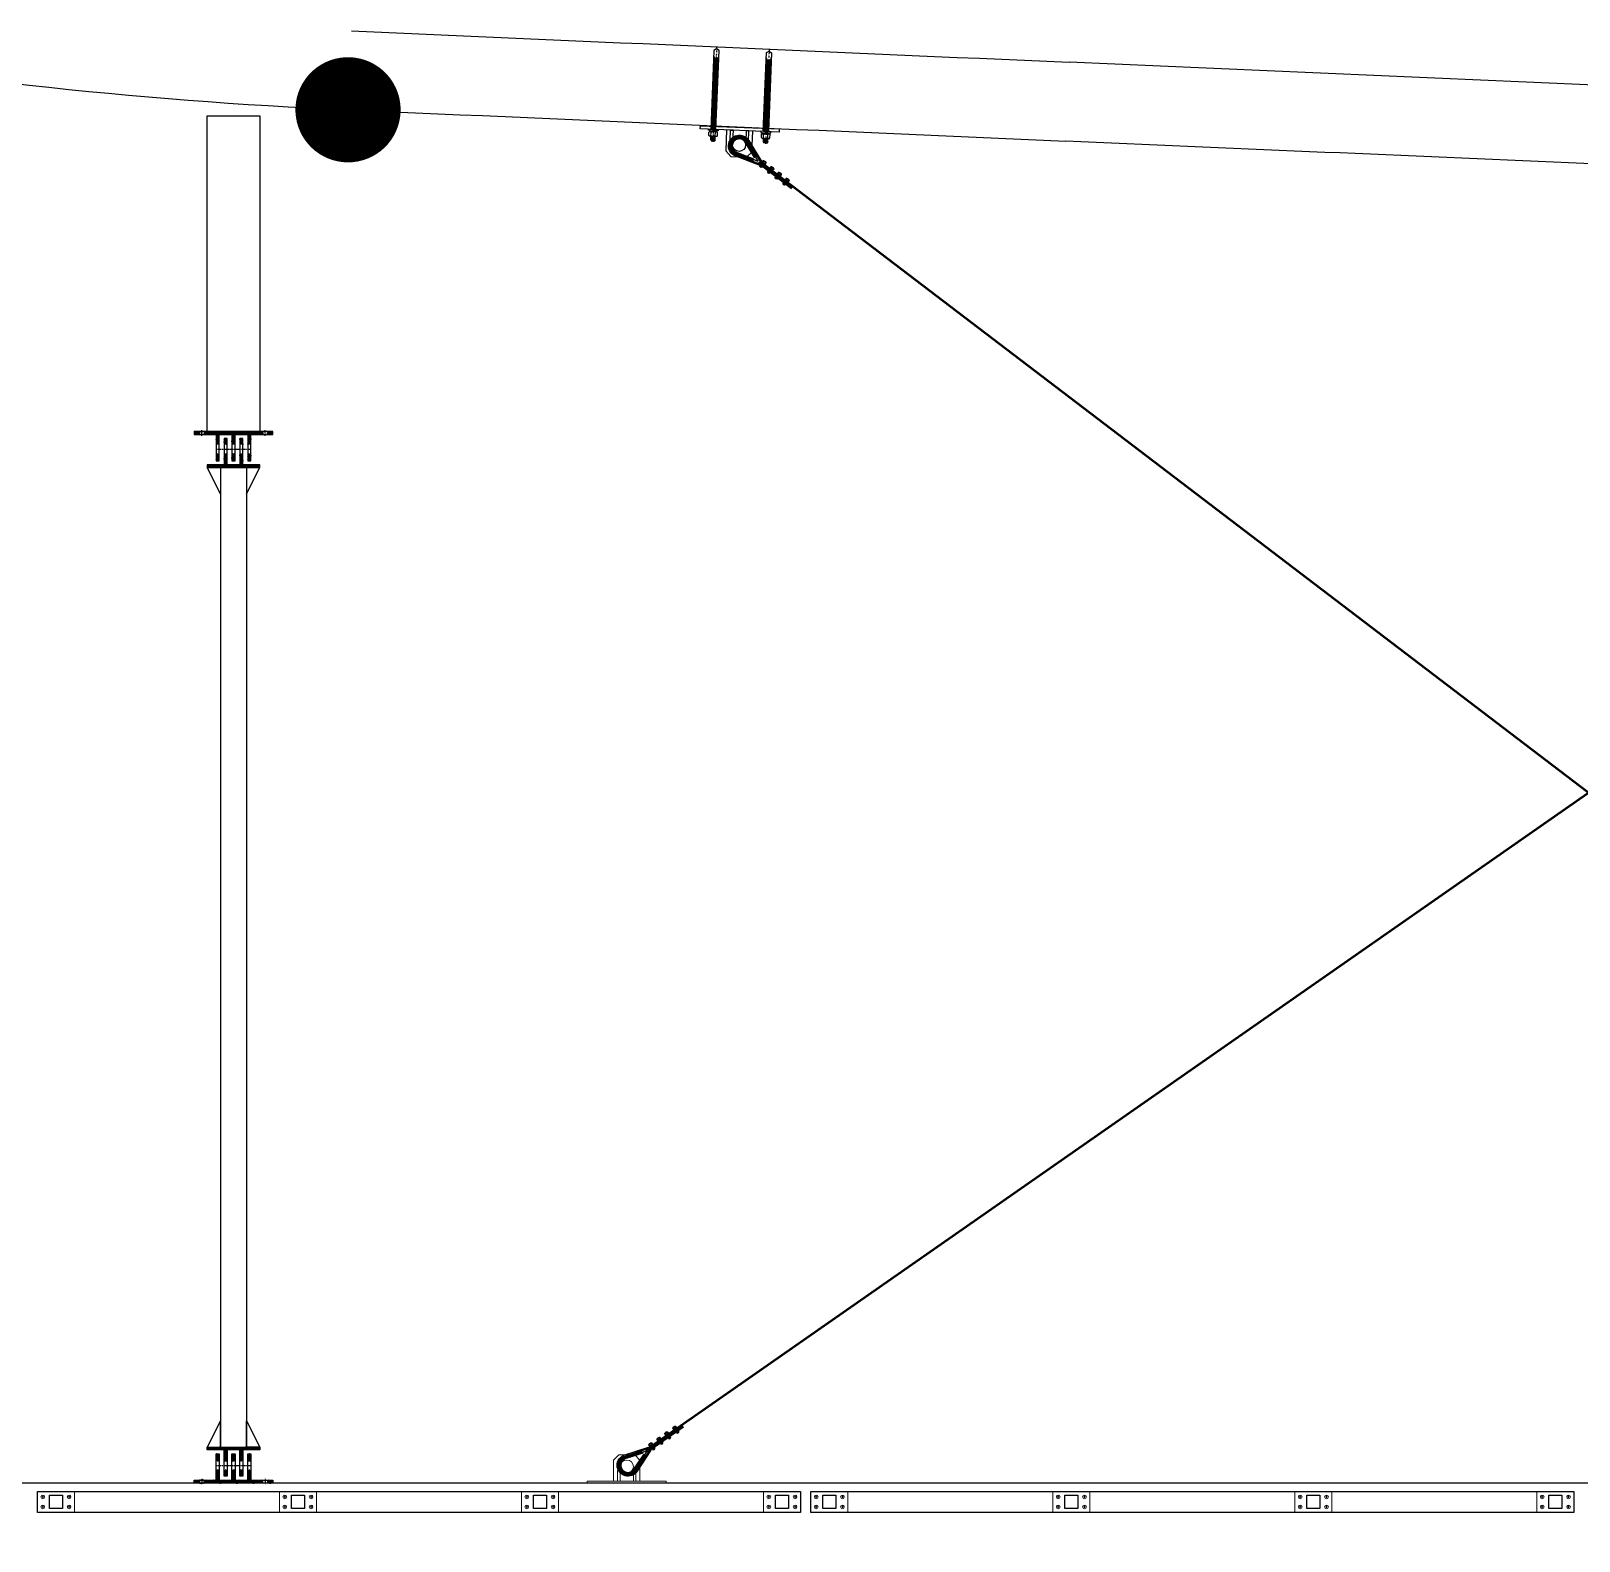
# Model space of a CAD drawing. Header units: millimetres. Extents: x 4 to 2106212, y -117026 to 198097.
# Drawn here: x 1680954 to 1686839, y 126585 to 132328 of the extents above; entities that cross this region are included whole.
import ezdxf

# ---------------------------------------------------------------- set-up
doc = ezdxf.new("R2010")
doc.units = ezdxf.units.MM
for name, pattern in [('CENTER', [0.6, 0.375, -0.075, 0.075, -0.075]), ('DASHDOT2', [12.7, 6.35, -3.175, 0, -3.175]), ('DASHED2', [0.375, 0.25, -0.125])]:
    doc.linetypes.add(name, pattern=pattern)
for name, color, linetype in [('0 @ 1', 7, 'Continuous'), ('BS-Annectent', 115, 'Continuous'), ('HR-dimension', 9, 'Continuous'), ('HR-pontoon', 161, 'Continuous'), ('STEEL', 34, 'Continuous'), ('方管', 100, 'Continuous'), ('粗实线', 7, 'Continuous')]:
    doc.layers.add(name, color=color, linetype=linetype)
doc.layers.add('加强板', color=140, linetype='Continuous', lineweight=18)
doc.layers.add('扣板', color=7, linetype='Continuous', lineweight=9)
doc.linetypes.add('10422', pattern='A,2,[150,AAA.SHX,S=1,R=0,X=0,Y=1],2,[177,AAA.SHX,S=1,R=0,X=0,Y=0.8],1e-09', length=4)
doc.linetypes.add('444', pattern='A,4.5,[145,AAA.SHX,S=1,R=0,X=0,Y=1],4.5,-0.5,[146,AAA.SHX,S=1,R=0,X=0,Y=0],-0.5', length=10)
pattern_1 = [(40.81217054, (-573818.8873, 176698.6793), (-1.452584633, 1.682112997), []), (130.81217054, (-573818.8873, 176698.6793), (-4.5872822625, 1.911641361), [5.55625, -3.33375])]
pattern_2 = [(40.81217054, (-578777.1463, 176555.198), (-1.452584633, 1.682112997), []), (130.81217054, (-578777.1463, 176555.198), (-4.5872822625, 1.911641361), [5.55625, -3.33375])]
pattern_3 = [(225, (43212.285, 45564.743), (4.49012806, -4.49012806), []), (225, (43207.795, 45564.743), (4.49012806, -4.49012806), [7.9375, -1.5875, 0, -1.5875])]
pattern_4 = [(225, (-344287.005, -129412.7357), (4.49012806, -4.49012806), []), (225, (-344291.495, -129412.7357), (4.49012806, -4.49012806), [7.9375, -1.5875, 0, -1.5875])]

# ---------------------------------------------------------------- blocks, each defined once
blk = doc.blocks.new('MT-ZP')
at = {"layer": 'HR-pontoon', "color": 252}
blk.add_lwpolyline([(656209.4, 258226), (656209.4, 255226), (668209.4, 255226), (668209.4, 258226)], close=True, dxfattribs=at)
blk = doc.blocks.new('*U73')
blk.add_blockref('MT-ZP', (-692746.9, -252919))
blk = doc.blocks.new('*U74')
at = {"color": 0, "linetype": 'ByBlock', "lineweight": -2, "transparency": 16777216}
blk.add_blockref('*U73', (0, 0), dxfattribs=at)
blk = doc.blocks.new('*U1258')
at = {"layer": '加强板'}
blk.add_lwpolyline([(70, -40), (-70, -40), (-70, 40), (70, 40)], close=True, dxfattribs=at)
for points in [[(-54.2, 19), (-45.8, 19)], [(-50, 23.2), (-50, 14.8)], [(45.8, 19), (54.2, 19)], [(50, 23.2), (50, 14.8)], [(-54.2, -19), (-45.8, -19)], [(-50, -14.8), (-50, -23.2)], [(45.8, -19), (54.2, -19)], [(50, -14.8), (50, -23.2)]]:
    blk.add_lwpolyline(points, dxfattribs=at)
for centre in [(-50, 19), (50, 19), (-50, -19), (50, -19)]:
    blk.add_circle(centre, 7, dxfattribs=at)
at = {"layer": '方管', "color": 6}
blk.add_lwpolyline([(-25, 25), (25, 25), (25, -25), (-25, -25)], close=True, dxfattribs=at)
blk = doc.blocks.new('*U1259')
at = {"color": 0, "linetype": 'ByBlock', "lineweight": -2, "transparency": 16777216}
for p in [(0, 0), (920, 0), (1840, 0), (2760, 0)]:
    blk.add_blockref('*U1258', p, dxfattribs=at)
blk = doc.blocks.new('*U1266')
at = {"layer": '加强板'}
blk.add_lwpolyline([(70, -40), (-70, -40), (-70, 40), (70, 40)], close=True, dxfattribs=at)
for points in [[(-54.2, 19), (-45.8, 19)], [(-50, 23.2), (-50, 14.8)], [(45.8, 19), (54.2, 19)], [(50, 23.2), (50, 14.8)], [(-54.2, -19), (-45.8, -19)], [(-50, -14.8), (-50, -23.2)], [(45.8, -19), (54.2, -19)], [(50, -14.8), (50, -23.2)]]:
    blk.add_lwpolyline(points, dxfattribs=at)
for centre in [(-50, 19), (50, 19), (-50, -19), (50, -19)]:
    blk.add_circle(centre, 7, dxfattribs=at)
at = {"layer": '方管', "color": 6}
blk.add_lwpolyline([(-25, 25), (25, 25), (25, -25), (-25, -25)], close=True, dxfattribs=at)
blk = doc.blocks.new('*U1267')
at = {"color": 0, "linetype": 'ByBlock', "lineweight": -2, "transparency": 16777216}
for p in [(0, 0), (920, 0), (1840, 0), (2760, 0)]:
    blk.add_blockref('*U1266', p, dxfattribs=at)
blk = doc.blocks.new('支座')
at = {"layer": '扣板', "color": 7}
blk.add_line((13511.5, 4747, 0), (13511.5, 5047, 0), dxfattribs=at)
at = {"layer": '扣板', "color": 7, "elevation": 0}
for points in [[(13511.5, 4747), (13511.5, 5047), (13519.5, 5047), (13519.5, 4747)], [(13599.5, 4947), (13619.5, 4927), (13619.5, 4867), (13599.5, 4847), (13519.5, 4847), (13519.5, 4947)], [(13559.5, 4932), (13519.5, 4932), (13519.5, 4922), (13559.5, 4922)], [(13559.5, 4862), (13519.5, 4862), (13519.5, 4872), (13559.5, 4872)]]:
    blk.add_lwpolyline(points, close=True, dxfattribs=at)
at = {"layer": '扣板', "color": 7}
blk.add_circle((13574.5, 4897, 0), 25, dxfattribs=at)
blk = doc.blocks.new('*U1983')
at = {"layer": '0 @ 1', "rotation": 90}
blk.add_blockref('支座', (4897, -13565.5, 0), dxfattribs=at)
blk = doc.blocks.new('*U1984')
at = {"layer": 'Defpoints', "color": 0, "linetype": 'ByBlock', "lineweight": -2, "transparency": 16777216}
for p in [(0, 0), (7000, 0)]:
    blk.add_blockref('*U1983', p, dxfattribs=at)
blk = doc.blocks.new('A$C97f6d51a')
at = {"color": 1, "linetype": 'DASHDOT2'}
blk.add_line((0, 313.5), (0, -47.4), dxfattribs=at)
at = {"layer": 'BS-Annectent'}
for p, q in [((-9.4, 281.7), (-9, 281.8)), ((-9, 281.4), (-9.4, 281.7)), ((-9.4, 281.7), (-9, 281.6)), ((-9.4, 278.5), (-8.4, 279)), ((-8, 277.7), (-9.4, 278.5)), ((-9.4, 278.5), (-8.2, 278.4)), ((-9.4, 275.4), (-7.4, 276.2)), ((-6.3, 273.6), (-9.4, 275.4)), ((-9.4, 275.4), (-6.9, 275.2)), ((-9.4, 272.2), (-6.3, 273.6)), ((-6.3, 270.4), (-9.4, 272.2)), ((-9.4, 272.2), (-4.5, 271.9)), ((-9.4, 269.1), (9.4, 267.9)), ((-9.4, 266), (9.4, 264.7)), ((-9.4, 262.8), (9.4, 261.6)), ((-9.4, 259.7), (9.4, 258.4)), ((-9.4, 256.6), (9.4, 255.3)), ((-9.4, 253.4), (9.4, 252.2)), ((-9.4, 250.3), (9.4, 249)), ((-9.4, 247.1), (9.4, 245.9)), ((-9.4, 244), (9.4, 242.8)), ((-9.4, 240.9), (9.4, 239.6)), ((-9.4, 237.7), (9.4, 236.5)), ((-5.9, 273.5), (-6.3, 273.6)), ((-5.9, 273.5), (-6.3, 273.6)), ((-5.9, 273.5), (-6.3, 273.6)), ((-5.9, 273.5), (-6.3, 273.6)), ((-5.9, 273.5), (-6.3, 273.6)), ((6.3, 269.5), (-6.3, 270.4)), ((3.8, 271.4), (9.4, 271)), ((6.3, 272.7), (5.2, 272.7)), ((6.3, 272.7), (5.2, 272.7)), ((6.3, 272.7), (9.4, 274.1)), ((9.4, 271), (6.3, 272.7)), ((6.3, 269.5), (9.4, 271)), ((6.4, 274.3), (9.4, 274.1)), ((9.4, 274.1), (7, 275.4)), ((7.4, 276.4), (9.4, 277.3)), ((7.9, 277.4), (9.4, 277.3)), ((9.4, 277.3), (8.1, 278)), ((8.7, 280.1), (9.4, 280.4)), ((9.4, 280.4), (8.8, 280.7)), ((8.8, 280.5), (9.4, 280.4)), ((-9.4, 234.6), (9.4, 233.3)), ((-9.4, 231.5), (9.4, 230.2)), ((-9.4, 228.3), (9.4, 227.1)), ((-9.4, 225.2), (9.4, 223.9)), ((-9.4, 222), (9.4, 220.8)), ((-9.4, 218.9), (9.4, 217.7)), ((-9.4, 215.8), (9.4, 214.5)), ((-9.4, 212.6), (9.4, 211.4)), ((-9.4, 209.5), (9.4, 208.3)), ((-9.4, 206.4), (9.4, 205.1)), ((-9.4, 203.2), (9.4, 202)), ((-9.4, 200.1), (9.4, 198.8)), ((-9.4, 196.9), (9.4, 195.7)), ((-9.4, 193.8), (9.4, 192.6)), ((-9.4, 190.7), (9.4, 189.4)), ((-9.4, 187.5), (9.4, 186.3)), ((-9.4, 184.4), (9.4, 183.2)), ((-9.4, 181.3), (9.4, 180)), ((-9.4, 178.1), (9.4, 176.9)), ((-9.4, 175), (9.4, 173.7)), ((-9.4, 171.9), (9.4, 170.6)), ((-9.4, 168.7), (9.4, 167.5)), ((-9.4, 165.6), (9.4, 164.3)), ((-9.4, 162.4), (9.4, 161.2)), ((-9.4, 159.3), (9.4, 158.1)), ((-9.4, 156.2), (9.4, 154.9)), ((-9.4, 153), (9.4, 151.8)), ((-9.4, 149.9), (9.4, 148.6)), ((-9.4, 146.8), (9.4, 145.5)), ((-9.4, 143.6), (9.4, 142.4)), ((-9.4, 140.5), (9.4, 139.2)), ((-9.4, 137.3), (9.4, 136.1)), ((-9.4, 134.2), (9.4, 133)), ((-9.4, 131.1), (9.4, 129.8)), ((-9.4, 127.9), (9.4, 126.7)), ((-9.4, 124.8), (9.4, 123.5)), ((-9.4, 121.7), (9.4, 120.4)), ((-9.4, 118.5), (9.4, 117.3)), ((6.3, 147.2), (-6.3, 148.1)), ((6.3, 147.2), (9.4, 148.6)), ((-9.4, 115.4), (9.4, 114.1)), ((-9.4, 112.2), (9.4, 111)), ((-9.4, 109.1), (9.4, 107.9)), ((-9.4, 106), (9.4, 104.7)), ((-9.4, 102.8), (9.4, 101.6)), ((-9.4, 99.7), (9.4, 98.4)), ((-9.4, 96.6), (9.4, 95.3)), ((-9.4, 93.4), (9.4, 92.2)), ((-9.4, 90.3), (9.4, 89)), ((-9.4, 87.1), (9.4, 85.9)), ((-9.4, 84), (9.4, 82.8)), ((-9.4, 80.9), (9.4, 79.6)), ((-9.4, 77.7), (9.4, 76.5)), ((-9.4, 74.6), (9.4, 73.3)), ((-9.4, 71.5), (9.4, 70.2)), ((-9.4, 68.3), (9.4, 67.1)), ((-9.4, 65.2), (9.4, 63.9)), ((-9.4, 62), (9.4, 60.8)), ((-9.4, 58.9), (9.4, 57.7)), ((6.3, 115.8), (-6.3, 116.7)), ((-9.6, 5.6), (9.2, 4.3)), ((-9.6, 2.5), (-6.5, 3.8)), ((-6.5, 0.6), (-9.6, 2.5)), ((-9.6, 2.5), (9.2, 1.2)), ((-9.4, 55.8), (9.4, 54.5)), ((-9.4, 52.6), (9.4, 51.4)), ((-9.4, 49.5), (9.4, 48.3)), ((-9.4, 46.4), (9.4, 45.1)), ((-9.4, 43.2), (9.4, 42)), ((-9.4, 40.1), (9.4, 38.8)), ((-9.4, 36.9), (9.4, 35.7)), ((-9.4, 33.8), (9.4, 32.6)), ((-9.4, 30.7), (9.4, 29.4)), ((-9.4, 27.5), (9.4, 26.3)), ((-9.4, 24.4), (9.4, 23.2)), ((-9.4, 21.3), (9.4, 20)), ((-9.4, 18.1), (9.4, 16.9)), ((-9.4, 15), (9.4, 13.7)), ((-9.4, 11.9), (9.4, 10.6)), ((-9.4, 8.7), (9.4, 7.5)), ((-8, 0), (-6.5, 0.6)), ((6.1, 2.9), (-6.5, 3.8)), ((2.5, 0), (-6.5, 0.6)), ((9.2, 1.2), (6.1, 2.9)), ((6.6, 0), (9.2, 1.2)), ((-16.3, -24), (-16.3, -11.3)), ((12.2, -8.8), (-12.2, -8.8)), ((12.2, -26.5), (-12.2, -26.5)), ((-9.4, -29.1), (-6.3, -27.7)), ((-6.3, -30.9), (-9.4, -29.1)), ((9.4, -30.3), (-9.4, -29.1)), ((-9.4, -32.2), (-6.3, -30.9)), ((-6.3, -34), (-9.4, -32.2)), ((9.4, -33.5), (-9.4, -32.2)), ((-9.4, -35.3), (-6.3, -34)), ((-6.3, -37.2), (-9.4, -35.3)), ((9.4, -36.6), (-9.4, -35.3)), ((-9.4, -38.5), (-6.3, -37.2)), ((-6.3, -40.3), (-9.4, -38.5)), ((9.4, -39.7), (-9.4, -38.5)), ((-6.3, -27.7), (-8.4, -26.5)), ((-8.2, -24), (-8.2, -11.3)), ((-7.2, -39.7), (-7.2, -42.9)), ((6.3, -28.6), (-6.3, -27.7)), ((6.3, -28.6), (-6.3, -27.7)), ((6.3, -31.8), (-6.3, -30.9)), ((6.3, -31.8), (-6.3, -30.9)), ((6.3, -34.9), (-6.3, -34)), ((6.3, -38.1), (-6.3, -37.2)), ((6.3, -38.1), (-6.3, -37.2)), ((6.3, -41.2), (-6.3, -40.3)), ((-5.4, -43.8), (5.4, -43.8)), ((-3.6, -40.5), (-3.6, -42.9)), ((-2.2, -8.8), (-0.4, -3.9)), ((9.4, -27.2), (-0.8, -26.5)), ((0.4, -8.8), (2.2, -3.9)), ((3.6, -41), (3.6, -42.9)), ((6.3, -28.6), (9.4, -27.2)), ((9.4, -30.3), (6.3, -28.6)), ((6.3, -31.8), (9.4, -30.3)), ((9.4, -33.5), (6.3, -31.8)), ((6.3, -34.9), (9.4, -33.5)), ((9.4, -36.6), (6.3, -34.9)), ((6.3, -38.1), (9.4, -36.6)), ((9.4, -39.7), (6.3, -38.1)), ((6.3, -41.2), (9.4, -39.7)), ((7.2, -40.7), (7.2, -42.9)), ((9.4, -27.2), (8.1, -26.5)), ((8.2, -24), (8.2, -11.3)), ((16.3, -24), (16.3, -11.3))]:
    blk.add_line(p, q, dxfattribs=at)
blk.add_lwpolyline([(9.9, 0), (9.9, 300.5), (0, 306.2), (-9.9, 300.5), (-9.9, 0)], dxfattribs=at)
for points in [[(-18.8, -3.9), (-18.8, 0), (18.8, 0), (18.8, -3.9)], [(-14.7, -8.8), (14.7, -8.8), (14.7, -3.9), (-14.7, -3.9)]]:
    blk.add_lwpolyline(points, close=True, dxfattribs=at)
for points in [[(16.3, -11.3, 0.612824), (8.2, -11.3, 0.305874), (-8.2, -11.3, 0.612824), (-16.3, -11.3)], [(16.3, -24, -0.612824), (8.2, -24, -0.305874), (-8.2, -24, -0.612824), (-16.3, -24)], [(-7.2, -42.9, 0.516475), (-3.6, -42.9, 0.258238), (3.6, -42.9, 0.516475), (7.2, -42.9)]]:
    blk.add_lwpolyline(points, format="xyb", dxfattribs=at)
blk = doc.blocks.new('A$Ce460a15a')
at = {"layer": 'STEEL', "color": 22}
for points in [[(12, 150), (12, -150), (0, -150), (0, 150)], [(92, -50), (112, -30), (112, 30), (92, 50), (12, 50), (12, -50)], [(52, 35), (12, 35), (12, 25), (52, 25)], [(52, -35), (12, -35), (12, -25), (52, -25)]]:
    blk.add_lwpolyline(points, close=True, dxfattribs=at)
blk.add_circle((67, 0), 25, dxfattribs=at)
at = {"layer": 'HR-dimension', "xscale": -1, "rotation": 90}
blk.add_blockref('A$C97f6d51a', (12, 100), dxfattribs=at)
at = {"layer": 'HR-dimension', "rotation": 90.00000000000001}
blk.add_blockref('A$C97f6d51a', (12, -100), dxfattribs=at)
blk = doc.blocks.new('*U10')
at = {"color": 7, "linetype": 'Continuous', "lineweight": 15}
for p, q in [((-8.6, 9.4), (-10.4, 8.4)), ((-10.4, 8.4), (-10.4, 1)), ((-10.4, 1), (-8.6, 0)), ((-8.6, 9.4), (8.6, 9.4)), ((-8.6, 0), (8.6, 0)), ((-5.2, 8.4), (-5.2, 1)), ((5.2, 8.4), (5.2, 1)), ((10.4, 8.4), (8.6, 9.4)), ((8.6, 0), (10.4, 1)), ((10.4, 8.4), (10.4, 1))]:
    blk.add_line(p, q, dxfattribs=at)
for centre, start, end in [((0, -8), 72.42328, 107.57672), ((0, 17.5), 252.42328, 287.57672)]:
    blk.add_arc(centre, 17.2, start, end, dxfattribs=at)
for points, knots in [([(-10.4, 8.4), (-9.9, 8.6), (-9.3, 9), (-8.3, 9.2), (-7.4, 9.2), (-6.4, 9), (-5.6, 8.6), (-5.2, 8.4)], [0, 0, 0, 0, 0.264534, 0.399289, 0.53507, 0.765405, 1, 1, 1, 1]), ([(-5.2, 1), (-5.6, 0.8), (-6.3, 0.5), (-7.3, 0.3), (-8.1, 0.2), (-9.2, 0.4), (-10, 0.8), (-10.4, 1)], [0, 0, 0, 0, 0.264534, 0.399289, 0.53507, 0.765405, 1, 1, 1, 1]), ([(5.2, 8.4), (5.6, 8.6), (6.3, 9), (7.3, 9.2), (8.1, 9.2), (9.2, 9), (10, 8.6), (10.4, 8.4)], [0, 0, 0, 0, 0.264536, 0.399814, 0.535067, 0.765403, 1, 1, 1, 1]), ([(10.4, 1), (9.9, 0.8), (9.3, 0.5), (8.3, 0.3), (7.4, 0.2), (6.4, 0.4), (5.6, 0.8), (5.2, 1)], [0, 0, 0, 0, 0.264536, 0.399814, 0.535067, 0.765403, 1, 1, 1, 1])]:
    blk.add_open_spline(points, degree=3, knots=knots, dxfattribs=at)
blk = doc.blocks.new('A$C72EA2C7E')
blk.add_line((-7.6, -5.6), (7.6, -5.6))
at = {"color": 7, "linetype": 'Continuous', "lineweight": 15}
for p, q in [((-4.6, -40.5), (-4.6, -5.6)), ((-3.8, -41.3), (-4.6, -40.5)), ((5.4, -40.5), (-4.6, -40.5)), ((-3.8, -41.3), (4.6, -41.3)), ((5.4, -40.5), (4.6, -41.3)), ((5.4, -5.6), (5.4, -40.5))]:
    blk.add_line(p, q, dxfattribs=at)
at = {"color": 7, "linetype": 'Continuous', "lineweight": 0}
for p, q in [((-3.8, -41.3), (-3.8, -5.6)), ((4.6, -41.3), (4.6, -5.6))]:
    blk.add_line(p, q, dxfattribs=at)
blk.add_arc((0, -8), 8, 17.48617, 162.51383)
at = {"extrusion": (0, 0, -1), "xscale": 0.9999974999999999, "yscale": 0.9999974999999999, "zscale": -0.9999974999999999}
blk.add_blockref('*U10', (-0.4, -39.1), dxfattribs=at)
blk = doc.blocks.new('*U1965')
h = blk.add_hatch(color=1)
h.dxf.hatch_style = 1
h.paths.add_polyline_path([(3381.7, 2191.4), (3472.6, 2218.2, 1.447528), (3427.7, 2281), (3373, 2203.7)])
h.paths.add_polyline_path([(3388.9, 2205.2), (3388.4, 2206), (3398.2, 2219.9), (3395.3, 2221.8), (3434.1, 2276.7, -1.452111), (3470.6, 2225.6), (3406.1, 2206.6), (3405.2, 2210)], flags=16)
h = blk.add_hatch()
h.set_pattern_fill('ANSI38', color=253, scale=0.7, angle=-4.18783)
h.set_pattern_definition(pattern_2)
h.paths.add_polyline_path([(3404.4, 2213.1), (3406.1, 2206.6), (3470.6, 2225.6, 1.452111), (3434.1, 2276.7), (3395.3, 2221.8), (3398.2, 2219.9), (3400.9, 2218.1), (3439.7, 2273, -1.452111), (3468.9, 2232.1)])
h = blk.add_hatch(color=1)
h.dxf.hatch_style = 1
h.paths.add_polyline_path([(-3373, -2203.7), (-3429, -2282.9, -1.406258), (-3472.6, -2218.2), (-3381.7, -2191.4)])
h.paths.add_polyline_path([(-3405.2, -2210), (-3406.1, -2206.6), (-3470.6, -2225.6, 1.406258), (-3435.2, -2278.3), (-3395.3, -2221.8), (-3387.9, -2204.9)], flags=16)
h = blk.add_hatch()
h.set_pattern_fill('ANSI38', color=253, scale=0.7, angle=-4.18783)
h.set_pattern_definition(pattern_1)
h.paths.add_polyline_path([(-3400.9, -2218.1), (-3395.3, -2221.8), (-3434.1, -2276.7, -1.452111), (-3470.6, -2225.6), (-3406.1, -2206.6), (-3405.2, -2210), (-3404.4, -2213.1), (-3468.9, -2232.1, 1.452111), (-3439.7, -2273)])
at = {"color": 1, "linetype": 'DASHED2'}
blk.add_line((3482.9, 2289), (3493.4, 2274.2), dxfattribs=at)
blk.add_line((3378.8, 2204.6), (3379.4, 2195.1))
at = {"color": 1}
for points in [[(3381.7, 2191.4), (3472.6, 2218.2, 1.447528), (3427.7, 2281), (3373, 2203.7)], [(3398.2, 2219.9), (3388.4, 2206), (3388.9, 2205.2), (3405.2, 2210), (3406.1, 2206.6), (3470.6, 2225.6, 1.452111), (3434.1, 2276.7), (3395.3, 2221.8)], [(-3373, -2203.7), (-3427.7, -2281, -1.447528), (-3472.6, -2218.2), (-3381.7, -2191.4)], [(-3405.2, -2210), (-3388.9, -2205.2), (-3388.4, -2206), (-3398.2, -2219.9), (-3395.3, -2221.8), (-3434.1, -2276.7, -1.452111), (-3470.6, -2225.6), (-3406.1, -2206.6)]]:
    blk.add_lwpolyline(points, format="xyb", close=True, dxfattribs=at)
for points in [[(3379.4, 2195.1), (3471.5, 2222.2, 1.449849), (3431.2, 2278.7), (3378.8, 2204.6)], [(3406.1, 2206.6), (3470.6, 2225.6, 1.452111), (3434.1, 2276.7), (3395.3, 2221.8)], [(3406.1, 2206.6), (3470.6, 2225.6, 1.452111), (3434.1, 2276.7), (3395.3, 2221.8)], [(-3375.7, -2200.2), (-3431.2, -2278.7, -1.449849), (-3471.5, -2222.2), (-3384.5, -2196.6)], [(-3395.3, -2221.8), (-3434.1, -2276.7, -1.452111), (-3470.6, -2225.6), (-3406.1, -2206.6)], [(-3395.3, -2221.8), (-3434.1, -2276.7, -1.452111), (-3470.6, -2225.6), (-3406.1, -2206.6)]]:
    blk.add_lwpolyline(points, format="xyb")
for points in [[(3400.9, 2218.1), (3439.7, 2273, -1.452111), (3468.9, 2232.1), (3404.4, 2213.1), (3406.1, 2206.6), (3470.6, 2225.6, 1.452111), (3434.1, 2276.7), (3395.3, 2221.8)], [(-3404.4, -2213.1), (-3468.9, -2232.1, 1.452111), (-3439.7, -2273), (-3400.9, -2218.1), (-3395.3, -2221.8), (-3434.1, -2276.7, -1.452111), (-3470.6, -2225.6), (-3406.1, -2206.6)]]:
    blk.add_lwpolyline(points, format="xyb", close=True)
at = {"color": 252}
for points in [[(3400.9, 2218.1), (3439.7, 2273, -1.452111), (3468.9, 2232.1), (3404.4, 2213.1), (3406.1, 2206.6), (3470.6, 2225.6, 1.452111), (3434.1, 2276.7), (3395.3, 2221.8)], [(-3404.4, -2213.1), (-3468.9, -2232.1, 1.452111), (-3439.7, -2273), (-3400.9, -2218.1), (-3395.3, -2221.8), (-3434.1, -2276.7, -1.452111), (-3470.6, -2225.6), (-3406.1, -2206.6)]]:
    blk.add_lwpolyline(points, format="xyb", close=True, dxfattribs=at)
at = {"color": 1, "const_width": 8.4}
for points in [[(3380.2, 2205.6), (-3393.4, -2203)], [(3385.7, 2199.7), (3251.1, 2111.7)], [(-3388.2, -2209.1), (-3246.3, -2117.3)]]:
    blk.add_lwpolyline(points, dxfattribs=at)
at = {"xscale": 0.6999999999999998, "yscale": 0.6999999999999998, "zscale": 0.6999999999999998, "rotation": 213.1298866380289}
for p in [(3345, 2163), (3376.3, 2183.4), (3283.6, 2122.9), (3314.7, 2143.3), (-3267.3, -2140.8), (-3360, -2201.3), (-3328.8, -2181), (-3298.6, -2161.2)]:
    blk.add_blockref('A$C72EA2C7E', p, dxfattribs=at)
blk = doc.blocks.new('*U1966')
at = {"color": 0, "linetype": 'ByBlock', "lineweight": -2, "transparency": 16777216}
blk.add_blockref('*U1965', (0, 0), dxfattribs=at)
blk = doc.blocks.new('*U1967')
h = blk.add_hatch(color=1)
h.dxf.hatch_style = 1
h.paths.add_polyline_path([(3381.7, 2191.4), (3472.6, 2218.2, 1.447528), (3427.7, 2281), (3373, 2203.7)])
h.paths.add_polyline_path([(3388.9, 2205.2), (3388.4, 2206), (3398.2, 2219.9), (3395.3, 2221.8), (3434.1, 2276.7, -1.452111), (3470.6, 2225.6), (3406.1, 2206.6), (3405.2, 2210)], flags=16)
h = blk.add_hatch()
h.set_pattern_fill('ANSI38', color=253, scale=0.7, angle=-4.18783)
h.set_pattern_definition(pattern_2)
h.paths.add_polyline_path([(3404.4, 2213.1), (3406.1, 2206.6), (3470.6, 2225.6, 1.452111), (3434.1, 2276.7), (3395.3, 2221.8), (3398.2, 2219.9), (3400.9, 2218.1), (3439.7, 2273, -1.452111), (3468.9, 2232.1)])
h = blk.add_hatch(color=1)
h.dxf.hatch_style = 1
h.paths.add_polyline_path([(-3373, -2203.7), (-3429, -2282.9, -1.406258), (-3472.6, -2218.2), (-3381.7, -2191.4)])
h.paths.add_polyline_path([(-3405.2, -2210), (-3406.1, -2206.6), (-3470.6, -2225.6, 1.406258), (-3435.2, -2278.3), (-3395.3, -2221.8), (-3387.9, -2204.9)], flags=16)
h = blk.add_hatch()
h.set_pattern_fill('ANSI38', color=253, scale=0.7, angle=-4.18783)
h.set_pattern_definition(pattern_1)
h.paths.add_polyline_path([(-3400.9, -2218.1), (-3395.3, -2221.8), (-3434.1, -2276.7, -1.452111), (-3470.6, -2225.6), (-3406.1, -2206.6), (-3405.2, -2210), (-3404.4, -2213.1), (-3468.9, -2232.1, 1.452111), (-3439.7, -2273)])
at = {"color": 1, "linetype": 'DASHED2'}
blk.add_line((3482.9, 2289), (3493.4, 2274.2), dxfattribs=at)
blk.add_line((3378.8, 2204.6), (3379.4, 2195.1))
at = {"color": 1}
for points in [[(3381.7, 2191.4), (3472.6, 2218.2, 1.447528), (3427.7, 2281), (3373, 2203.7)], [(3398.2, 2219.9), (3388.4, 2206), (3388.9, 2205.2), (3405.2, 2210), (3406.1, 2206.6), (3470.6, 2225.6, 1.452111), (3434.1, 2276.7), (3395.3, 2221.8)], [(-3373, -2203.7), (-3427.7, -2281, -1.447528), (-3472.6, -2218.2), (-3381.7, -2191.4)], [(-3405.2, -2210), (-3388.9, -2205.2), (-3388.4, -2206), (-3398.2, -2219.9), (-3395.3, -2221.8), (-3434.1, -2276.7, -1.452111), (-3470.6, -2225.6), (-3406.1, -2206.6)]]:
    blk.add_lwpolyline(points, format="xyb", close=True, dxfattribs=at)
for points in [[(3379.4, 2195.1), (3471.5, 2222.2, 1.449849), (3431.2, 2278.7), (3378.8, 2204.6)], [(3406.1, 2206.6), (3470.6, 2225.6, 1.452111), (3434.1, 2276.7), (3395.3, 2221.8)], [(3406.1, 2206.6), (3470.6, 2225.6, 1.452111), (3434.1, 2276.7), (3395.3, 2221.8)], [(-3375.7, -2200.2), (-3431.2, -2278.7, -1.449849), (-3471.5, -2222.2), (-3384.5, -2196.6)], [(-3395.3, -2221.8), (-3434.1, -2276.7, -1.452111), (-3470.6, -2225.6), (-3406.1, -2206.6)], [(-3395.3, -2221.8), (-3434.1, -2276.7, -1.452111), (-3470.6, -2225.6), (-3406.1, -2206.6)]]:
    blk.add_lwpolyline(points, format="xyb")
for points in [[(3400.9, 2218.1), (3439.7, 2273, -1.452111), (3468.9, 2232.1), (3404.4, 2213.1), (3406.1, 2206.6), (3470.6, 2225.6, 1.452111), (3434.1, 2276.7), (3395.3, 2221.8)], [(-3404.4, -2213.1), (-3468.9, -2232.1, 1.452111), (-3439.7, -2273), (-3400.9, -2218.1), (-3395.3, -2221.8), (-3434.1, -2276.7, -1.452111), (-3470.6, -2225.6), (-3406.1, -2206.6)]]:
    blk.add_lwpolyline(points, format="xyb", close=True)
at = {"color": 252}
for points in [[(3400.9, 2218.1), (3439.7, 2273, -1.452111), (3468.9, 2232.1), (3404.4, 2213.1), (3406.1, 2206.6), (3470.6, 2225.6, 1.452111), (3434.1, 2276.7), (3395.3, 2221.8)], [(-3404.4, -2213.1), (-3468.9, -2232.1, 1.452111), (-3439.7, -2273), (-3400.9, -2218.1), (-3395.3, -2221.8), (-3434.1, -2276.7, -1.452111), (-3470.6, -2225.6), (-3406.1, -2206.6)]]:
    blk.add_lwpolyline(points, format="xyb", close=True, dxfattribs=at)
at = {"color": 1, "const_width": 8.4}
for points in [[(3380.2, 2205.6), (-3393.4, -2203)], [(3385.7, 2199.7), (3251.1, 2111.7)], [(-3388.2, -2209.1), (-3246.3, -2117.3)]]:
    blk.add_lwpolyline(points, dxfattribs=at)
at = {"xscale": 0.6999999999999998, "yscale": 0.6999999999999998, "zscale": 0.6999999999999998, "rotation": 213.1298866380289}
for p in [(3345, 2163), (3376.3, 2183.4), (3283.6, 2122.9), (3314.7, 2143.3), (-3267.3, -2140.8), (-3360, -2201.3), (-3328.8, -2181), (-3298.6, -2161.2)]:
    blk.add_blockref('A$C72EA2C7E', p, dxfattribs=at)
blk = doc.blocks.new('*U1968')
at = {"color": 0, "linetype": 'ByBlock', "lineweight": -2, "transparency": 16777216}
blk.add_blockref('*U1967', (0, 0), dxfattribs=at)
blk = doc.blocks.new('*U1995')
h = blk.add_hatch()
h.set_pattern_fill('ANSI35', color=4, angle=180)
h.set_pattern_definition(pattern_3)
h.paths.add_polyline_path([(24, -89), (36, -89), (36, -67), (24, -67)])
h.paths.add_polyline_path([(24, -31), (36, -31), (36, 11), (24, 11)])
h.paths.add_polyline_path([(-100, 11), (100, 11), (100, 21), (-100, 21)])
h.paths.add_polyline_path([(-36, -31), (-24, -31), (-24, 11), (-36, 11)])
h.paths.add_polyline_path([(-36, -89), (-24, -89), (-24, -67), (-36, -67)])
h = blk.add_hatch()
h.set_pattern_fill('ANSI35', color=4, angle=180)
h.set_pattern_definition(pattern_4)
h.paths.add_polyline_path([(-129, -116), (-150, -116), (-150, -104), (-129, -104)])
h.paths.add_polyline_path([(110.9, -116), (-110.9, -116), (-110.9, -104), (110.9, -104)])
h.paths.add_polyline_path([(150, -116), (129, -116), (129, -104), (150, -104)])
h.paths.add_polyline_path([(66, -104), (54, -104), (54, -67), (66, -67)])
h.paths.add_polyline_path([(66, -31), (54, -31), (54, -4), (66, -4)])
h.paths.add_polyline_path([(6, -31), (-6, -31), (-6, -4), (6, -4)])
h.paths.add_polyline_path([(6, -104), (-6, -104), (-6, -67), (6, -67)])
h.paths.add_polyline_path([(-54, -104), (-66, -104), (-66, -67), (-54, -67)])
h.paths.add_polyline_path([(-54, -31), (-66, -31), (-66, -4), (-54, -4)])
at = {"color": 4}
for points in [[(100, 11), (-100, 11), (-100, 21), (100, 21), (100, 11)], [(-36, -89), (-36, 11), (-24, 11), (-24, -89), (-36, -89)], [(24, -89), (24, 11), (36, 11), (36, -89), (24, -89)], [(-66, -104), (-66, -4), (-54, -4), (-54, -104), (-66, -104)], [(-6, -104), (-6, -4), (6, -4), (6, -104), (-6, -104)], [(54, -104), (54, -4), (66, -4), (66, -104), (54, -104)], [(150, -116), (-150, -116), (-150, -104), (150, -104), (150, -116)]]:
    blk.add_lwpolyline(points, dxfattribs=at)
at = {"layer": 'Defpoints', "color": 4}
for points in [[(-100, 21), (-50, 21), (-50, 121), (-100, 21)], [(100, 21), (50, 21), (50, 121), (100, 21)]]:
    blk.add_lwpolyline(points, dxfattribs=at)
at = {"layer": 'Defpoints', "color": 4, "linetype": 'CENTER', "ltscale": 2}
for points in [[(-66.2, -49), (65.5, -49)], [(-66.2, -49), (65.5, -49)], [(-119.9, -99), (-119.9, -111), (-119.9, -121)], [(119.9, -99), (119.9, -111), (119.9, -121)]]:
    blk.add_lwpolyline(points, dxfattribs=at)
for points in [[(-66, -31), (-54, -31), (-54, -67), (-66, -67)], [(-36, -31), (-24, -31), (-24, -67), (-36, -67)], [(-6, -31), (6, -31), (6, -67), (-6, -67)], [(24, -31), (36, -31), (36, -67), (24, -67)], [(54, -31), (66, -31), (66, -67), (54, -67)], [(-129, -116), (-110.9, -116), (-110.9, -104), (-129, -104)], [(129, -116), (110.9, -116), (110.9, -104), (129, -104)]]:
    blk.add_lwpolyline(points, close=True, dxfattribs=at)
blk = doc.blocks.new('*U1992')
at = {"layer": '粗实线', "color": 0, "linetype": 'ByBlock', "lineweight": -2, "transparency": 16777216}
blk.add_blockref('*U1995', (0, 0), dxfattribs=at)
blk = doc.blocks.new('*U1993')
h = blk.add_hatch()
h.set_pattern_fill('ANSI35', color=4, angle=180)
h.set_pattern_definition(pattern_3)
h.paths.add_polyline_path([(24, -89), (36, -89), (36, -67), (24, -67)])
h.paths.add_polyline_path([(24, -31), (36, -31), (36, 11), (24, 11)])
h.paths.add_polyline_path([(-100, 11), (100, 11), (100, 21), (-100, 21)])
h.paths.add_polyline_path([(-36, -31), (-24, -31), (-24, 11), (-36, 11)])
h.paths.add_polyline_path([(-36, -89), (-24, -89), (-24, -67), (-36, -67)])
h = blk.add_hatch()
h.set_pattern_fill('ANSI35', color=4, angle=180)
h.set_pattern_definition(pattern_4)
h.paths.add_polyline_path([(-129, -116), (-150, -116), (-150, -104), (-129, -104)])
h.paths.add_polyline_path([(110.9, -116), (-110.9, -116), (-110.9, -104), (110.9, -104)])
h.paths.add_polyline_path([(150, -116), (129, -116), (129, -104), (150, -104)])
h.paths.add_polyline_path([(66, -104), (54, -104), (54, -67), (66, -67)])
h.paths.add_polyline_path([(66, -31), (54, -31), (54, -4), (66, -4)])
h.paths.add_polyline_path([(6, -31), (-6, -31), (-6, -4), (6, -4)])
h.paths.add_polyline_path([(6, -104), (-6, -104), (-6, -67), (6, -67)])
h.paths.add_polyline_path([(-54, -104), (-66, -104), (-66, -67), (-54, -67)])
h.paths.add_polyline_path([(-54, -31), (-66, -31), (-66, -4), (-54, -4)])
at = {"color": 4}
for points in [[(100, 11), (-100, 11), (-100, 21), (100, 21), (100, 11)], [(-36, -89), (-36, 11), (-24, 11), (-24, -89), (-36, -89)], [(24, -89), (24, 11), (36, 11), (36, -89), (24, -89)], [(-66, -104), (-66, -4), (-54, -4), (-54, -104), (-66, -104)], [(-6, -104), (-6, -4), (6, -4), (6, -104), (-6, -104)], [(54, -104), (54, -4), (66, -4), (66, -104), (54, -104)], [(150, -116), (-150, -116), (-150, -104), (150, -104), (150, -116)]]:
    blk.add_lwpolyline(points, dxfattribs=at)
at = {"layer": 'Defpoints', "color": 4}
for points in [[(-100, 21), (-50, 21), (-50, 121), (-100, 21)], [(100, 21), (50, 21), (50, 121), (100, 21)]]:
    blk.add_lwpolyline(points, dxfattribs=at)
at = {"layer": 'Defpoints', "color": 4, "linetype": 'CENTER', "ltscale": 2}
for points in [[(-66.2, -49), (65.5, -49)], [(-66.2, -49), (65.5, -49)], [(-119.9, -99), (-119.9, -111), (-119.9, -121)], [(119.9, -99), (119.9, -111), (119.9, -121)]]:
    blk.add_lwpolyline(points, dxfattribs=at)
for points in [[(-66, -31), (-54, -31), (-54, -67), (-66, -67)], [(-36, -31), (-24, -31), (-24, -67), (-36, -67)], [(-6, -31), (6, -31), (6, -67), (-6, -67)], [(24, -31), (36, -31), (36, -67), (24, -67)], [(54, -31), (66, -31), (66, -67), (54, -67)], [(-129, -116), (-110.9, -116), (-110.9, -104), (-129, -104)], [(129, -116), (110.9, -116), (110.9, -104), (129, -104)]]:
    blk.add_lwpolyline(points, close=True, dxfattribs=at)
blk = doc.blocks.new('*U1994')
at = {"layer": '粗实线', "color": 0, "linetype": 'ByBlock', "lineweight": -2, "transparency": 16777216}
blk.add_blockref('*U1993', (0, 0), dxfattribs=at)
blk = doc.blocks.new('*U1969')
at = {"layer": '粗实线', "color": 4}
for points in [[(-50, 1863), (-50, -1863)], [(50, 1863), (50, -1863)]]:
    blk.add_lwpolyline(points, dxfattribs=at)
at = {"layer": '粗实线', "color": 4, "xscale": -1, "rotation": 179.9999997006857}
blk.add_blockref('*U1994', (0, 1884), dxfattribs=at)
at = {"layer": '粗实线', "color": 4, "rotation": 359.9999997006856}
blk.add_blockref('*U1992', (0, -1884), dxfattribs=at)
blk = doc.blocks.new('*U1970')
at = {"color": 0, "linetype": 'ByBlock', "lineweight": -2, "transparency": 16777216}
blk.add_blockref('*U1969', (0, 0), dxfattribs=at)
blk = doc.blocks.new('jytkjyk')
blk.add_lwpolyline([(455345.4, 132005), (455545.4, 132005), (455545.4, 130805), (455345.4, 130805)], close=True)
at = {"layer": '粗实线', "color": 252, "linetype": 'Continuous', "const_width": 200, "elevation": 12280, "flags": 128}
blk.add_lwpolyline([(455780.9, 132033, 1), (455980.7, 132023.1, 1)], format="xyb", close=True, dxfattribs=at)
at = {"layer": '粗实线', "color": 252, "linetype": '10422'}
for centre, radius, start, end in [((456670.8, 150101.5), 18090.7, 252.09433, 267.49745), ((1056296.5, 13869763.1), 13750849.5, 267.49744761, 267.5088269), ((-644964.4, -25233745.4), 25389649.5, 87.50045209, 87.50882605)]:
    blk.add_arc(centre, radius, start, end, dxfattribs=at)
at = {"layer": '粗实线', "color": 252, "linetype": '444'}
for centre, radius, start, end in [((1056296.5, 13869763.1), 13750549.4, 267.49744761, 267.5088269), ((-644964.3, -25233745.4), 25389949.6, 87.50045294, 87.5088269)]:
    blk.add_arc(centre, radius, start, end, dxfattribs=at)
at = {"xscale": -1, "rotation": 355.7435188545512}
blk.add_blockref('*U1968', (460653.4, 129381.7), dxfattribs=at)
at = {"rotation": 1.839400771970883}
blk.add_blockref('*U1966', (460332.7, 129240.9), dxfattribs=at)
blk.add_blockref('*U1970', (455445.4, 128805))
at = {"layer": 'Defpoints', "rotation": 359.9999997006856}
blk.add_blockref('*U1984', (456940.5, 126859), dxfattribs=at)
at = {"layer": 'HR-dimension', "rotation": 267.7404487397437}
blk.add_blockref('A$Ce460a15a', (457370, 131961.3), dxfattribs=at)

msp = doc.modelspace()

# ---------------------------------------------------------------- linework, layer by layer
for points in [[(1680979.2302, 126774.0093), (1683879.2302, 126774.0093), (1683879.2302, 126694.0093), (1680979.2302, 126694.0093)], [(1683919.2302, 126774.0093), (1686819.2302, 126774.0093), (1686819.2302, 126694.0093), (1683919.2302, 126694.0093)]]:
    msp.add_lwpolyline(points, close=True)

# ---------------------------------------------------------------- block references
for name, p in [('jytkjyk', (1226278.7681, -0.0014, 0.001)), ('*U74', (1717256.7465, 121497.9814)), ('*U1259', (1681049.2302, 126734.0093)), ('*U1267', (1683989.2302, 126734.0093))]:
    msp.add_blockref(name, p)

doc.saveas('drawing.dxf')
